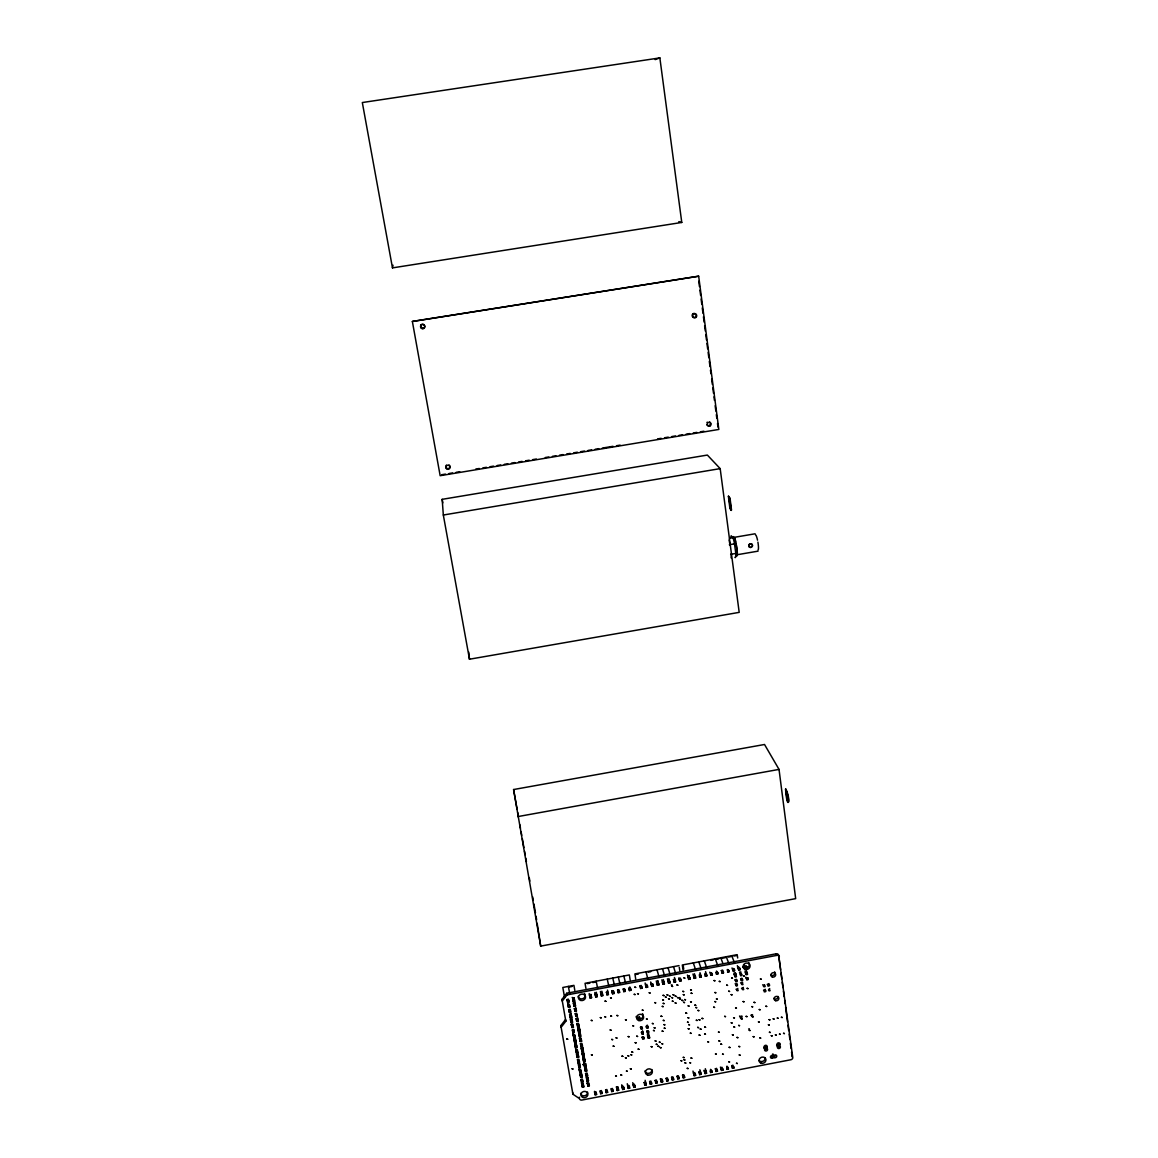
<?xml version="1.0" encoding="UTF-8"?>
<svg xmlns="http://www.w3.org/2000/svg" width="1158" height="1158" viewBox="0 0 1158 1158"><rect width="100%" height="100%" fill="white"/><g stroke="black" fill="none" stroke-linecap="round" stroke-linejoin="round"><path stroke-width="1.5" d="M412.364 321.461L698.665 276.197L718.843 429.444L440.156 475.692L412.364 321.461L698.665 276.197M658.034 981.26L656.644 983.243L658.83 985.038L658.627 983.707L657.165 983.982L656.282 980.913M717.482 972.199L716.484 971.084L716.252 972.749M711.562 1070.441L710.592 1069.37L710.361 1070.991M735.721 973.342C731.856 976.035 738.312 976.512 735.185 974.211M737.863 988.425C734.013 991.147 740.44 991.595 737.328 989.323M727.933 1067.285L726.963 1066.214L726.732 1067.835M739.484 972.025L740.657 975.774L741.96 975.528C739.644 969.507 741.236 979.494 740.787 971.779M742.669 982.36C738.833 985.082 745.26 985.53 742.133 983.243M743.378 987.383C739.542 990.104 745.969 990.553 742.843 988.266M765.366 989.337L763.513 990.177M769.028 983.591L767.175 984.43M769.694 988.512C765.959 991.291 772.328 991.653 769.216 989.41M392.475 267.889L362.324 102.541L659.857 57.9L681.773 222.452L392.475 267.889L393.011 265.196M420.586 326.599A2.113 2.055 52.4 0 0 422.453 328.351L422.988 328.336A2.113 2.055 52.4 0 0 424.696 326.484L424.668 325.948A2.113 2.055 52.4 0 0 421.28 324.645L420.615 326.976A2.128 2.084 52.4 0 0 421.975 328.626L421.961 328.221M420.586 326.426L420.701 325.499M731.132 557.881L731.219 554.074M726.992 1069.37L728.237 1067.821L726.804 1068.096L726.992 1069.37L728.411 1069.095L728.237 1067.821M732.449 1068.313L733.694 1066.764L732.261 1067.039L732.449 1068.313L733.883 1068.038L733.694 1066.764M699.635 1074.638L701.068 1074.363L700.88 1073.09L699.446 1073.365L699.635 1074.638L700.88 1073.09L699.852 1069.746M704.078 1070.253L705.121 1073.582L706.351 1072.033L705.309 1068.704M710.592 1072.525L711.823 1070.976L710.404 1071.251L710.592 1072.525L712.011 1072.25L711.823 1070.976M716.064 1071.468L717.294 1069.92L715.876 1070.195L716.064 1071.468L717.482 1071.193L717.294 1069.92M720.421 1067.097L721.521 1070.426L722.766 1068.863L721.333 1069.138L721.521 1070.426L722.954 1070.151L722.766 1068.863M672.233 1079.922L673.464 1078.373L672.031 1078.648L672.233 1079.922L673.652 1079.647L673.464 1078.373M737.53 966.944L738.703 969.955L739.976 968.363L738.514 968.638L737.342 965.627M677.72 1078.865L678.95 1077.316L677.517 1077.591L677.72 1078.865L679.153 1078.59L678.95 1077.316M683.206 1077.809L684.436 1076.26L683.003 1076.535L683.206 1077.809L684.624 1077.533L684.436 1076.26M695.393 1074.146L695.596 1075.42L693.96 1074.421L694.163 1075.695L695.393 1074.146L693.96 1074.421L692.962 1071.078M644.745 1085.22L646.178 1084.945L645.976 1083.671L644.543 1083.946L644.745 1085.22L645.976 1083.671L645.151 1080.284M709.825 972.17L710.896 975.21L712.156 973.617C707.755 972.734 713.878 971.533 710.896 975.21L712.358 974.935L712.156 973.617M650.246 1084.163L651.476 1082.614L650.043 1082.889L650.246 1084.163L651.679 1083.888L651.476 1082.614M716.469 974.153L717.728 972.561L716.281 972.836L716.469 974.153L717.917 973.878L717.728 972.561M655.746 1083.106L656.977 1081.543L655.544 1081.818L655.746 1083.106L657.179 1082.831L656.977 1081.543M722.027 973.111L723.287 971.519L721.839 971.779L722.027 973.111L723.489 972.836L723.287 971.519M660.364 1078.663L661.247 1082.035L662.477 1080.486L661.044 1080.761L661.247 1082.035L662.68 1081.76L662.477 1080.486M727.6 972.054L728.86 970.462C724.43 969.593 730.51 968.392 727.6 972.054L729.048 971.779L728.86 970.462M666.733 1080.979L667.963 1079.43L666.53 1079.705L666.733 1080.979L668.166 1080.704L667.963 1079.43M731.986 968.001L733.159 971.012L734.418 969.42C729.974 968.551 736.054 967.335 733.159 971.012L734.606 970.737L734.418 969.42M617.923 1086.841L616.49 1087.116L617.214 1090.532L618.43 1088.983L616.997 1089.258L617.214 1090.532L618.647 1090.257L618.43 1088.983M689.864 977.815L690.067 979.147L688.417 978.09L688.619 979.422L689.864 977.815L688.417 978.09L687.418 975.05M621.976 1086.059L622.729 1089.475L623.945 1087.912L622.512 1088.187L621.759 1084.785M692.976 973.994L694.192 978.365L695.451 976.773L694.424 973.719M629.46 1086.855L629.677 1088.129L628.027 1087.13L628.229 1088.404L629.46 1086.855L628.027 1087.13L627.26 1083.729M634.975 1085.784L635.177 1087.072L633.527 1086.074L633.744 1087.348L634.975 1085.784L633.527 1086.074L632.746 1082.672M699.562 975.991L701.024 975.716L701.212 977.034C700.735 975.76 698.477 971.475 699.765 977.309L701.024 975.716L699.982 972.677M705.135 974.935L706.597 974.66L706.785 975.991C706.293 974.703 704.021 970.447 705.338 976.266L706.597 974.66L705.526 971.634M594.488 1091.357L595.14 1094.788L596.356 1093.239L594.908 1093.514L595.14 1094.788L596.573 1094.513L596.356 1093.239M600.655 1093.717L601.885 1092.168L600.437 1092.443L600.655 1093.717L602.102 1093.441L601.885 1092.168M607.4 1091.111L606.17 1092.66L605.952 1091.386L607.4 1091.111L607.617 1092.385L606.17 1092.66M611.699 1091.589L612.915 1090.04L611.482 1090.315L611.699 1091.589L613.132 1091.314L612.915 1090.04M729.989 544.738L729.829 543.869M657.44 982.216C660.19 982.852 656.311 984.054 657.368 985.313L658.627 983.707M661.855 979.871L662.955 984.257L664.214 982.664L663.302 979.596M667.413 978.814L668.542 983.2L669.802 981.608L668.875 978.539M674.13 982.143L675.592 981.868L675.389 980.551L673.927 980.826L674.13 982.143L675.389 980.551L674.434 977.497M678.747 978.032L679.717 981.101L680.976 979.494L679.514 979.769L679.717 981.101L681.179 980.826L680.976 979.494M629.373 990.597L630.618 988.99L629.156 989.265L629.373 990.597L630.835 990.322L630.618 988.99M579.782 1072.337L581.012 1070.774L579.565 1071.049L579.782 1072.337L581.244 1072.062L581.012 1070.774M583.646 1061.698L584.486 1066.33L585.716 1064.767L584.269 1065.042L584.486 1066.33L585.934 1066.055L585.716 1064.767M580.65 1077.273L581.881 1075.71L580.419 1075.985L580.65 1077.273L582.098 1076.998L581.881 1075.71M584.5 1066.634L585.34 1071.28L586.57 1069.703L585.948 1066.359M581.504 1082.194L582.735 1080.631L581.287 1080.921L581.504 1082.194L582.952 1081.919L582.735 1080.631M640.577 988.483L641.836 986.877L640.374 987.152L640.577 988.483L642.039 988.208L641.836 986.877M586.194 1076.216L587.424 1074.638L585.977 1074.928L586.194 1076.216L587.642 1075.927L587.424 1074.638M583.212 1083.425L581.765 1083.7L582.373 1087.116L583.589 1085.553L582.141 1085.828L582.373 1087.116L583.82 1086.841L583.589 1085.553M587.873 1077.461L586.44 1077.751L587.048 1081.138L588.278 1079.574L586.831 1079.849L587.048 1081.138L588.496 1080.863L588.278 1079.574M645.122 983.012L646.178 987.427L647.423 985.82L645.961 986.095L646.178 987.427L647.64 987.152L647.423 985.82M587.902 1086.045L589.133 1084.496L587.685 1084.771L587.902 1086.045L589.35 1085.77L589.133 1084.496M650.912 983.287L651.78 986.37L653.025 984.763L651.563 985.038L651.114 983.851L652.924 983.938L651.636 984.937L650.695 981.97M600.409 991.451L601.32 995.894L602.565 994.288L601.87 991.176M573.775 1037.959L574.585 1042.533L575.816 1040.955L575.236 1037.684M578.479 1031.908L579.304 1036.468L580.534 1034.89L579.941 1031.633M606.937 994.838L608.399 994.548L608.182 993.231L606.705 993.506L606.937 994.838L608.182 993.231L607.472 990.119M576.322 1043.966L574.875 1044.241L575.454 1047.527L576.684 1045.949L575.236 1046.224L575.454 1047.527L576.916 1047.252L576.684 1045.949M581.403 1039.884L581.634 1041.201L580.172 1041.476L579.941 1040.174L581.403 1039.884L580.172 1041.476L579.579 1038.205M611.829 990.655L612.553 993.767L613.798 992.174L612.321 992.449L612.553 993.767L614.015 993.492L613.798 992.174M577.553 1050.928L577.784 1052.231L576.105 1051.203L577.553 1050.928L576.322 1052.506L575.512 1047.903M581.041 1046.47L582.271 1044.878L580.809 1045.167L581.041 1046.47L582.503 1046.181L582.271 1044.878M577.191 1057.486L578.421 1055.908L576.974 1056.183L577.191 1057.486L578.653 1057.196L578.421 1055.908M618.155 992.71L619.4 991.118L617.938 991.393L618.155 992.71L619.617 992.435L619.4 991.118M581.909 1051.45L583.14 1049.872L581.678 1050.147L581.909 1051.45L583.357 1051.16L583.14 1049.872M578.059 1062.451L579.289 1060.873L577.828 1061.148L578.059 1062.451L579.507 1062.161L579.289 1060.873M581.938 1051.811L582.764 1056.414L583.994 1054.837L583.386 1051.536M623.771 991.653L625.016 990.047L623.554 990.336L623.771 991.653L625.233 991.378L625.016 990.047M579.782 1063.768L578.334 1064.043L578.928 1067.401L580.158 1065.823L578.696 1066.098L578.928 1067.401L580.375 1067.126L580.158 1065.823M584.472 1057.775L583.024 1058.05L583.632 1061.379L584.848 1059.802L583.4 1060.091L583.632 1061.379L585.079 1061.104L584.848 1059.802M569.316 1012.396L570.561 1010.789L569.099 1011.064L569.316 1012.396L570.793 1012.106L570.561 1010.789M573.253 1001.786L574.064 1006.273L575.309 1004.666L574.715 1001.511M570.199 1017.433L571.444 1015.841L569.968 1016.116L570.199 1017.433L571.676 1017.158L571.444 1015.841M574.947 1011.325L576.177 1009.733L574.715 1010.008L574.947 1011.325L576.409 1011.05L576.177 1009.733M575.816 1016.377L577.06 1014.784L575.598 1015.059L575.816 1016.377L577.292 1016.102L577.06 1014.784M590.073 998.008L591.318 996.416L589.842 996.691L590.073 998.008L591.535 997.733L591.318 996.416M571.386 1024.28L571.965 1027.508L573.196 1025.916L571.734 1026.191L571.965 1027.508L573.427 1027.233L573.196 1025.916M576.698 1021.414L578.16 1021.139L577.929 1019.822L576.467 1020.097L576.698 1021.414L577.929 1019.822L577.335 1016.623M572.834 1032.531L574.079 1030.938L572.617 1031.213L572.834 1032.531L574.296 1032.241L574.079 1030.938M577.567 1026.437L578.797 1024.859L577.335 1025.134L577.567 1026.437L579.029 1026.162L578.797 1024.859M573.717 1037.539L574.947 1035.947L573.485 1036.236L573.717 1037.539L575.179 1037.264L574.947 1035.947M578.435 1031.46L579.666 1029.882L578.204 1030.157L578.435 1031.46L579.897 1031.185L579.666 1029.882M567.55 1002.263L568.795 1000.657L567.319 1000.932L567.55 1002.263L569.027 1001.988L568.795 1000.657M568.433 1007.33L569.678 1005.737L568.216 1006.013L568.433 1007.33L569.91 1007.055L569.678 1005.737M574.079 997.776L572.617 998.051L573.196 1001.192L574.426 999.6L572.964 999.875L573.196 1001.192L574.658 1000.917L574.426 999.6M779.377 956.942A2.229 1.998 -23.7 0 0 776.931 955.364L567.029 994.91L562.281 1001.048L562.006 999.368L566.725 993.246L776.222 953.787A2.229 1.998 -23.7 0 1 778.668 955.379L792.767 1057.413A2.186 1.925 -22.6 0 1 790.885 1059.744L581.909 1100.057A2.215 1.954 -14.3 0 1 579.405 1098.551L572.921 1094.209L560.834 1025.597L565.538 1019.532L565.828 1021.24L561.109 1027.32L560.834 1025.597M571.241 1013.742L570.416 1014.379M590.942 994.346C586.73 996.56 593.518 996.879 590.247 994.896M573.847 1030.924C575.613 1028.449 570.315 1029.433 572.805 1031.112M579.449 1027.725L578.624 1028.362M582.894 1047.657L581.258 1048.815L581.852 1050.016M582.894 1049.814L583.053 1048.468L582.069 1048.178M663.737 982.664C664.258 979.161 660.118 983.475 664.417 983.982L664.214 982.664L662.752 982.939M672.06 984.807L671.293 984.951M642.777 1031.112C638.275 1033.472 645.686 1033.732 642.082 1031.604M689.14 975.832C685.377 978.192 691.891 978.177 688.677 976.324M694.945 976.773L694.25 975.282L694.018 976.947M680.021 997.53L679.254 997.675M739.383 968.392L738.703 966.901L738.457 968.566M737.081 983.909L735.084 983.808M764.627 984.908C760.661 987.412 767.754 987.253 764.208 985.299M741.279 1016.116C737.776 1018.649 744.058 1018.432 740.932 1016.695M768.058 984.691C766.35 987.774 771.995 985.226 768.55 984.474M764.381 990.452C762.688 993.521 768.333 990.987 764.888 990.235M749.4 1028.825L748.633 1028.97M570.286 1017.954L571.082 1022.471L572.313 1020.878L571.748 1017.679M594.807 992.507L595.69 996.951L596.935 995.344L596.269 992.232M573.919 998.008C570.431 1000.657 577.393 998.847 572.182 997.458M612.683 990.655C610.034 993.607 616.563 991.06 612.104 990.683M629.793 987.34C626.275 989.54 632.905 989.091 629.489 987.499M572.674 1024.193L571.183 1024.121M578.942 1030.084C582.011 1028.145 575.844 1027.711 578.392 1030.055M580.853 1038.118L579.362 1038.046M576.148 1044.154C571.864 1046.282 579.492 1046.166 575.642 1044.255M647.177 1025.496C643.255 1027.739 650.622 1027.334 646.83 1025.554M584.283 1057.963C580.317 1060.887 588.351 1058.919 582.807 1057.905M579.608 1063.97C576.033 1067.083 583.371 1064.839 577.914 1063.464M587.699 1077.664C583.893 1080.834 591.521 1078.46 586.223 1077.591M583.024 1083.627C579.492 1086.711 586.773 1084.612 581.345 1083.121M617.344 1087.333C615.014 1090.344 621.195 1087.536 616.36 1086.913M628.62 1086.855C631.342 1085.162 625.928 1084.785 628.143 1086.826M655.153 59.623L659.857 57.9M585.34 1071.28L586.788 1070.991L586.57 1069.703L585.123 1069.992L586.788 1070.991M704.918 1072.308L706.351 1072.033L706.539 1073.307L705.121 1073.582L704.918 1072.308L706.539 1073.307M624.162 1089.186L622.729 1089.475L622.512 1088.187L624.162 1089.186L623.945 1087.912M628.229 1088.404L629.677 1088.129M633.744 1087.348L635.177 1087.072M694.163 1075.695L695.596 1075.42M579.304 1036.468L580.766 1036.193L580.534 1034.89L579.087 1035.165L580.766 1036.193M647.988 1027.957L646.685 1028.203L646.497 1027.03L647.8 1026.784L647.988 1027.957L647.279 1025.25M574.585 1042.533L576.047 1042.258L575.816 1040.955L574.354 1041.23L576.047 1042.258M643.24 1034.007L641.937 1034.253L641.749 1033.081L643.052 1032.835L643.24 1034.007L642.545 1031.286M581.302 1048.149L582.749 1047.86L583.357 1051.16L581.678 1050.147L581.07 1046.846M647.38 1034.268L648.089 1037.003L649.406 1036.743L649.595 1037.93L648.277 1038.176L647.568 1035.44M576.322 1052.506L577.784 1052.231M582.764 1056.414L584.225 1056.139L583.994 1054.837L582.546 1055.126L584.225 1056.139M585.774 1063.753L582.807 1064.651L585.398 1064.159M589.436 994.881L590.898 994.606L591.535 997.733L589.842 996.691L589.205 993.564M656.485 982.23L657.932 981.955M742.712 966.727L746.056 966.09L747.272 966.887M595.69 996.951L597.166 996.676L596.935 995.344L595.473 995.634L597.166 996.676M601.32 995.894L602.782 995.619L602.565 994.288L601.089 994.563L602.782 995.619M653.242 986.095L651.78 986.37L651.563 985.038L653.242 986.095L653.025 984.763M657.368 985.313L658.83 985.038L657.73 980.638M662.955 984.257L664.417 983.982M668.542 983.2L670.004 982.925L669.802 981.608L668.34 981.883L670.004 982.925M688.619 979.422L690.067 979.147L689.068 976.093M694.192 978.365L695.64 978.09L695.451 976.773L693.989 977.048L695.64 978.09M699.765 977.309L701.212 977.034M705.338 976.266L706.785 975.991M740.15 969.695L738.703 969.955L738.514 968.638L740.15 969.695L739.976 968.363M735.431 974.023L734.129 974.269L735.113 976.816L736.416 976.57L735.258 972.821L736.416 976.57M733.955 973.067L734.939 975.629L736.242 975.383M740.483 974.573L741.8 974.327M746.027 973.531L747.33 973.285L747.503 974.471L746.201 974.732L745.014 970.983M574.064 1006.273L575.54 1005.984L575.309 1004.666L573.832 1004.941L575.54 1005.984M746.896 979.769L748.213 979.523L748.126 977.902L746.128 977.801L746.693 979.017L748.054 978.409L746.736 978.582L746.896 979.769L745.882 977.207M569.635 1014.234L571.097 1013.959L571.676 1017.158L569.968 1016.116M571.082 1022.471L572.544 1022.196L572.313 1020.878L570.851 1021.168L572.544 1022.196M577.842 1028.217L579.304 1027.942L579.897 1031.185L578.204 1030.157L577.61 1026.914M639.491 1017.1L639.679 1018.273L638.391 1018.519L638.203 1017.346L639.491 1017.1L640.186 1019.764M679.022 965.613L634.888 973.907L635.699 978.915M569.316 986.992L571.951 986.5M587.294 983.62L589.914 983.128M592.838 982.577L595.458 982.085M635.814 974.486L638.42 973.994M648.162 972.17L650.767 971.678M710.694 960.402L713.285 959.91M716.18 959.374L718.771 958.882M721.666 958.332L725.559 957.608M728.454 957.058L731.045 956.58M733.926 956.03L736.517 955.553M540.699 946.115L795.676 898.637L779.03 769.404L764.526 744.493L513.587 789.539L540.699 946.115L537.153 923.302M517.684 816.622L779.03 769.404M469.482 659.22L739.195 612.365L720.175 468.628L707.364 455.065L442.182 499.33L443.326 515.02L469.482 659.22L468.744 652.113M730.64 554.335L735.808 553.452L734.404 543.088A11.319 1.563 80.5 0 0 733.159 538.181L731.205 535.778A11.319 1.563 80.5 0 0 731.031 537.008M736.691 554.812L758.07 551.15M733.752 537.428L755.132 533.78M729.54 538.296L732.985 537.703M729.366 544.709L734.548 543.826M441.893 474.693L445.454 474.1M449.014 473.521L452.575 472.927M456.151 472.334L459.712 471.74M475.75 469.077L479.325 468.483M482.886 467.89L486.447 467.311M490.022 466.717L493.583 466.124M497.144 465.53L500.719 464.937M504.28 464.344L507.841 463.75M511.416 463.157L514.977 462.578M518.538 461.984L522.099 461.391M525.674 460.797L529.235 460.204M532.796 459.61L536.371 459.017M545.273 457.54L548.849 456.947M552.409 456.353L555.97 455.774M559.546 455.181L563.106 454.587M566.667 453.994L570.243 453.4M573.803 452.807L577.364 452.213M580.94 451.634L584.5 451.041M588.061 450.448L591.622 449.854M595.198 449.261L598.758 448.667M602.319 448.074L613.016 446.308M616.592 445.714L620.152 445.121M657.585 438.911L661.146 438.317M664.721 437.724L668.282 437.131M671.843 436.537L675.418 435.958M678.979 435.365L682.54 434.771M686.115 434.178L689.676 433.584M693.237 432.991L696.812 432.397M700.373 431.818L703.934 431.225M443.326 515.02L720.175 468.628M575.656 1044.386L574.672 1044.082M740.541 1016.681L739.513 1016.029M742.481 988.512L741.525 988.223M736.966 989.554L736.01 989.265M741.771 983.504L740.613 982.751M763.788 985.545L762.644 984.807M678.834 221.612L681.773 222.452M600.437 1092.443L602.102 1093.441M582.141 1085.828L583.82 1086.841M594.908 1093.514L596.573 1094.513M581.287 1080.921L582.952 1081.919M607.617 1092.385L605.952 1091.386M587.063 1081.369L587.685 1084.771L589.35 1085.77M579.825 1072.612L580.419 1075.985L582.098 1076.998L581.273 1072.337M586.831 1079.849L588.496 1080.863M611.482 1090.315L613.132 1091.314M578.971 1067.69L579.565 1071.049L581.244 1072.062M585.977 1074.928L587.642 1075.927M616.997 1089.258L618.647 1090.257M578.696 1066.098L580.375 1067.126M577.828 1061.148L579.507 1062.161M584.269 1065.042L585.934 1066.055M644.543 1083.946L646.178 1084.945M576.38 1052.868L576.974 1056.183L578.653 1057.196L577.828 1052.593M583.4 1060.091L585.079 1061.104M650.043 1082.889L651.679 1083.888M661.044 1080.761L662.68 1081.76M575.236 1046.224L576.916 1047.252M655.544 1081.818L657.179 1082.831M666.53 1079.705L668.166 1080.704M580.809 1045.167L582.503 1046.181M672.031 1078.648L673.652 1079.647M572.906 1032.979L573.485 1036.236L575.179 1037.264M581.634 1041.201L579.941 1040.174M683.003 1076.535L684.624 1077.533M572.617 1031.213L574.296 1032.241M677.517 1077.591L679.153 1078.59M577.335 1025.134L579.029 1026.162M571.734 1026.191L573.427 1027.233M576.467 1020.097L578.16 1021.139M606.705 993.506L608.399 994.548M575.598 1015.059L577.292 1016.102M699.446 1073.365L701.068 1074.363M617.938 991.393L619.617 992.435M612.321 992.449L614.015 993.492M710.404 1071.251L712.011 1072.25M574.715 1010.008L576.409 1011.05L575.83 1007.865M569.099 1011.064L570.793 1012.106M623.554 990.336L625.233 991.378M567.319 1000.932L569.027 1001.988M715.876 1070.195L717.482 1071.193M567.652 1002.842L568.216 1006.013L569.91 1007.055M629.156 989.265L630.835 990.322L630.053 987.224M572.964 999.875L574.658 1000.917M721.333 1069.138L722.954 1070.151M640.374 987.152L642.039 988.208M732.261 1067.039L733.883 1068.038M726.804 1068.096L728.411 1069.095M645.961 986.095L647.64 987.152M673.927 980.826L675.592 981.868M679.514 979.769L681.179 980.826M710.708 973.892L712.358 974.935M716.281 972.836L717.917 973.878M721.839 971.779L723.489 972.836M727.398 970.737L729.048 971.779M732.971 969.695L734.606 970.737M776.222 953.787L776.931 955.364M746.056 966.09L747.069 968.624M743.972 964.86L745.303 968.204M746.317 970.737L747.33 973.285M731.74 955.697L734.476 962.747M726.254 956.725L728.947 963.789M720.768 957.753L722.881 963.413M715.282 958.795L717.888 965.873M704.296 960.85L706.698 967.668M698.795 961.893L701.155 968.71M693.295 962.92L695.611 969.753M673.507 966.64L675.664 973.516M668.007 967.683L670.106 974.558M662.492 968.725L664.547 975.615M656.977 969.753L658.989 976.657M645.932 971.837L647.858 978.756M648.683 1034.022L649.595 1037.93M638.203 1017.346L638.883 1020.01M623.829 975.991L625.566 982.954M618.3 977.034L619.993 984.01M612.756 978.076L614.406 985.053M607.226 979.118L608.833 986.109M596.138 981.202L597.644 988.208M568.39 986.413L569.664 993.492M442.182 499.33L442.819 502.89M566.725 993.246L567.029 994.91M513.587 789.539L517.033 808.892M517.655 812.424L518.277 815.941M519.841 824.742L520.478 828.26M521.1 831.791L521.722 835.309M522.345 838.826L523.908 847.627M524.531 851.144L525.167 854.676M525.79 858.194L526.412 861.711M529.22 877.561L529.857 881.079M532.666 896.914L533.288 900.446M533.91 903.964L535.474 912.765M562.006 999.368L565.828 1021.24M564.583 997.487L562.817 987.47L573.934 985.371L574.802 990.38M585.905 988.295L585.051 983.287L629.359 974.949L630.169 979.957M572.617 1092.385L572.921 1094.209M648.089 1037.003L648.277 1038.176M536.067 916.282L536.617 919.785M683.206 965.569L683.741 969.13M683.046 969.999L682.294 964.99L737.212 954.67L737.689 957.999M679.268 967.277L679.789 970.621M734.939 975.629L735.113 976.816M778.668 955.379L780.579 969.709M781.057 973.285L781.78 978.655M782.258 982.245L782.967 987.615M783.445 991.19L784.169 996.575M784.646 1000.15L785.124 1003.74M785.602 1007.315L787.512 1021.645M787.99 1025.221L788.699 1030.606M789.177 1034.181L789.901 1039.551M790.378 1043.141L791.088 1048.511M791.565 1052.101L792.043 1055.676A2.186 1.925 -22.6 0 1 791.884 1056.689M698.752 281.249L699.461 286.591M699.924 290.151L700.633 295.478M701.097 299.039L701.806 304.366M702.269 307.927L702.978 313.268M703.442 316.814L704.151 322.156M704.614 325.716L705.323 331.043M705.787 334.604L706.481 339.945M706.959 343.492L707.654 348.833M708.131 352.394L708.826 357.721M709.304 361.282L709.999 366.608M710.462 370.169L710.94 373.73M711.634 379.057L712.344 384.398M712.807 387.959L713.516 393.286M713.979 396.847L714.457 400.407M715.152 405.734L715.861 411.076M716.324 414.622L716.788 418.183M717.497 423.524L717.96 427.07M729.091 539.99L729.815 543.811M735.808 553.452L735.837 554.045A11.319 1.563 80.5 0 1 734.852 557.302M422.496 328.351L422.511 328.756A2.128 2.084 52.4 0 0 424.725 327.236A2.128 2.084 52.4 0 0 423.567 324.747A2.128 2.084 52.4 0 0 420.962 325.398L420.947 325.007M752.078 546.677A1.853 1.708 -30.7 0 0 752.468 545.36A1.853 1.824 -58 0 0 750.384 543.826A1.853 1.824 -58 0 0 748.85 545.983A1.853 1.708 -30.7 0 0 751.31 547.256M692.962 313.832A2.041 1.969 -70.6 0 1 696.074 315.019A2.041 1.969 -70.6 0 1 693.656 317.422A2.041 1.969 -70.6 0 1 692.585 314.209M709.68 422.062A1.983 1.925 -53.7 0 1 709.868 425A1.983 1.925 -53.7 0 1 706.959 424.899M706.959 422.511A1.983 1.925 -53.7 0 1 707.321 422.149M449.072 464.951A2.055 2.012 15.2 0 1 449.463 467.904A2.055 2.012 15.2 0 1 446.452 468.006A2.055 2.012 15.2 0 1 446.583 465.038M751.281 547.227A1.853 1.766 -40.3 0 1 748.777 545.736A1.853 1.766 -40.3 0 1 751.151 543.84A1.853 1.766 -40.3 0 1 752.034 546.634M755.508 534.924A7.614 1.158 80.5 0 1 757.535 540.178M757.911 542.118A7.614 1.158 80.5 0 1 758.056 549.934M733.492 537.819A8.815 1.23 80.5 0 1 735.518 541.452M735.996 543.522A8.815 1.23 80.5 0 1 737.096 553.495M736.242 555.348A9.988 1.39 80.5 0 0 737.356 552.829L736.097 543.174A9.988 1.39 80.5 0 0 734.997 538.846L733.303 536.632A9.988 1.39 80.5 0 0 733.101 537.804M579.55 1097.625A2.215 1.94 -14.3 0 1 579.246 1097.205M587.555 1092.037A3.532 3.112 -14.4 0 1 584.616 1095.772A3.532 3.112 -14.4 0 1 580.607 1093.369M748.734 962.53A3.561 3.199 -22.3 0 1 748.068 967.118A3.561 3.199 -22.3 0 1 743.146 966.843M584.428 993.492A3.59 3.228 -14.6 0 1 583.082 998.572A3.59 3.228 -14.6 0 1 578.117 996.329M765.25 1057.804A3.503 3.083 -21.5 0 1 759.083 1060.569M642.444 1013.655A3.561 3.185 -17.1 0 1 641.054 1018.678A3.561 3.185 -17.1 0 1 636.162 1016.478M651.896 1069.572A3.532 3.112 -17.1 0 1 648.943 1073.307A3.532 3.112 -17.1 0 1 644.977 1070.889M764.598 1047.744A1.534 1.346 -21.8 0 1 763.976 1047.353A1.534 1.346 -21.8 0 0 763.889 1048.193M779.508 1043.676A1.534 1.346 -22.3 0 1 778.914 1044.994M772.487 1054.229A1.534 1.346 -21.9 0 1 772.777 1054.851M773.052 1054.808A1.534 1.346 -22 0 1 773.153 1054.098M776.714 1045.732A1.534 1.346 -22.3 0 1 776.815 1045.008M778.798 1044.125A1.534 1.346 -22.3 0 1 779.406 1044.516M774.514 971.808A2.446 2.186 -23.2 0 1 774.036 974.949A2.446 2.186 -23.2 0 1 770.678 974.775M778.162 996.488A2.432 2.157 -22.9 0 1 773.877 998.399M742.104 1016.188A1.592 1.419 -21.3 0 1 741.25 1017.028M741.352 1018.881L742.307 1018.808L741.352 1018.881M752.367 1016.782L753.308 1016.71L752.367 1016.782M728.396 496.261L729.887 508.391L731.161 510.446L729.67 498.273L728.396 496.261M728.874 496.493L730.336 508.261L731.523 510.085L730.047 498.273L728.874 496.493M566.913 999.687C567.883 1003.436 570.272 997.226 566.913 999.687M567.796 1004.739C568.766 1008.488 571.14 1002.278 567.796 1004.739M568.679 1009.79C569.649 1013.525 572.023 1007.344 568.679 1009.79M569.562 1014.842C570.532 1018.562 572.906 1012.381 569.562 1014.842M566.841 1038.958L567.695 1039.218L566.841 1038.958M570.445 1019.88C571.415 1023.6 573.775 1017.419 570.445 1019.88M573.427 1003.682C574.382 1007.417 576.771 1001.221 573.427 1003.682M571.328 1024.902C572.284 1028.608 574.643 1022.456 571.328 1024.902M574.296 1008.734C575.265 1012.468 577.639 1006.273 574.296 1008.734M575.179 1013.771C576.134 1017.506 578.508 1011.325 575.179 1013.771M573.065 1034.919C574.035 1038.625 576.394 1032.473 573.065 1034.919M576.047 1018.808C577.002 1022.528 579.376 1016.362 576.047 1018.808M573.948 1039.913C574.904 1043.604 577.263 1037.481 573.948 1039.913M576.916 1023.831C577.871 1027.551 580.245 1021.385 576.916 1023.831M572.095 1068.762L572.921 1069.008L572.095 1068.762M575.685 1049.872C576.641 1053.548 578.986 1047.44 575.685 1049.872M578.653 1033.862C579.608 1037.554 581.982 1031.416 578.653 1033.862M576.554 1054.837C577.509 1058.513 579.854 1052.419 576.554 1054.837M579.521 1038.856C580.476 1042.547 582.836 1036.41 579.521 1038.856M577.422 1059.802C578.378 1063.464 580.723 1057.37 577.422 1059.802M580.39 1043.836C581.345 1047.527 583.704 1041.404 580.39 1043.836M579.145 1069.688C580.1 1073.336 582.431 1067.271 579.145 1069.688M582.112 1053.78C583.067 1057.457 585.412 1051.348 582.112 1053.78M579.999 1074.624C580.954 1078.257 583.299 1072.192 579.999 1074.624M580.867 1079.531C581.823 1083.179 584.153 1077.128 580.867 1079.531M583.835 1063.681C584.79 1067.343 587.135 1061.264 583.835 1063.681M584.689 1068.631C585.644 1072.279 587.989 1066.2 584.689 1068.631M591.289 1020.357L592.129 1020.603L591.289 1020.357M585.543 1073.553C586.498 1077.201 588.829 1071.136 585.543 1073.553M595.125 994.418C595.965 997.762 598.107 992.218 595.125 994.418M587.251 1083.381C588.206 1087.015 590.537 1080.979 587.251 1083.381M591.434 1054.837L592.274 1055.083L591.434 1054.837M600.727 993.347C601.581 996.705 603.723 991.161 600.727 993.347M600.336 1017.592L601.176 1017.853L600.336 1017.592M605.069 1001.105L605.909 1001.366L605.069 1001.105M606.343 992.29C607.183 995.648 609.34 990.104 606.343 992.29M594.575 1092.153C595.415 1095.381 597.499 1089.996 594.575 1092.153M604.809 1016.753L605.648 1016.999L604.809 1016.753M610.541 997.892L611.381 998.153L610.541 997.892M600.09 1091.082C600.93 1094.324 603.014 1088.925 600.09 1091.082M610.715 1015.884L611.554 1016.145L610.715 1015.884M610.179 1029.94L611.019 1030.2L610.179 1029.94M617.547 990.177C618.386 993.535 620.543 987.991 617.547 990.177M611.771 1039.421L612.611 1039.667L611.771 1039.421M605.591 1090.025C606.43 1093.253 608.529 1087.869 605.591 1090.025M613.175 1046.079L614.001 1046.325L613.175 1046.079M616.939 1015.45L617.779 1015.711L616.939 1015.45M616.085 1037.829L616.924 1038.075L616.085 1037.829M623.149 989.12C623.988 992.478 626.145 986.934 623.149 989.12M611.106 1088.954C611.945 1092.197 614.044 1086.812 611.106 1088.954M615.607 1075.927L616.432 1076.173L615.607 1075.927M625.494 1019.764L626.333 1020.01L625.494 1019.764M621.991 1056.125L622.83 1056.371L621.991 1056.125M620.847 1074.914L621.672 1075.16L620.847 1074.914M625.407 1057.79L626.246 1058.036L625.407 1057.79M628.201 1036.54L629.026 1036.786L628.201 1036.54M634.801 987.152L635.641 987.412L634.801 987.152M622.121 1086.841C622.946 1090.069 625.045 1084.684 622.121 1086.841M634.237 994.302L635.062 994.563L634.237 994.302M627.926 1055.778L628.765 1056.024L627.926 1055.778M626.464 1071.049L627.289 1071.295L626.464 1071.049M632.76 1025.713L633.6 1025.974L632.76 1025.713M637.58 993.665L638.42 993.926L637.58 993.665M630.893 1054.692L631.718 1054.938L630.893 1054.692M639.94 985.965C640.765 989.308 642.936 983.764 639.94 985.965M631.863 1051.956L632.702 1052.202L631.863 1051.956M630.357 1068.776L631.182 1069.022L630.357 1068.776M635.192 1042.634L636.031 1042.88L635.192 1042.634M636.712 1036.193L637.551 1036.453L636.712 1036.193M642.299 1010.109L643.124 1010.369L642.299 1010.109M645.527 984.908C646.338 988.252 648.523 982.708 645.527 984.908M633.122 1084.713C633.947 1087.955 636.046 1082.571 633.122 1084.713M640.461 1027.247C641.373 1030.938 643.776 1024.816 640.461 1027.247M638.159 1049.105L638.984 1049.351L638.159 1049.105M642.068 1037.206C642.98 1040.883 645.368 1034.789 642.068 1037.206M649.233 992.768L650.058 993.028L649.233 992.768M646.468 1018.968L647.293 1019.228L646.468 1018.968M646.801 1031.185C647.713 1034.861 650.116 1028.753 646.801 1031.185M647.611 1036.149C648.509 1039.826 650.912 1033.732 647.611 1036.149M644.109 1082.6C644.934 1085.828 647.047 1080.457 644.109 1082.6M654.806 1002.611L655.645 1002.871L654.806 1002.611M652.388 1023.455L653.213 1023.715L652.388 1023.455M651.216 1046.6L652.041 1046.861L651.216 1046.6M653.503 1030.432L654.328 1030.692L653.503 1030.432M654.212 1027.739L655.037 1027.986L654.212 1027.739M649.609 1081.543C650.42 1084.771 652.533 1079.386 649.609 1081.543M655.153 1040.868L655.993 1041.114L655.153 1040.868M656.268 1044.226L657.093 1044.487L656.268 1044.226M663.114 995.33L663.954 995.59L663.114 995.33M662.68 999.832L663.505 1000.078L662.68 999.832M661.001 1016.159L661.84 1016.406L661.001 1016.159M662.275 1006.374L663.1 1006.62L662.275 1006.374M663.23 1003.349L664.055 1003.595L663.23 1003.349M657.99 1046.195L658.83 1046.441L657.99 1046.195M659.336 1042.113L660.161 1042.359L659.336 1042.113M665.387 996.98L666.212 997.241L665.387 996.98M667.862 980.696C668.673 984.039 670.858 978.496 667.862 980.696M655.095 1080.486C655.906 1083.714 658.019 1078.33 655.095 1080.486M663.317 1020.343L664.142 1020.603L663.317 1020.343M662.159 1031.098L662.984 1031.344L662.159 1031.098M667.051 994.852L667.891 995.113L667.051 994.852M660.205 1047.556L661.03 1047.802L660.205 1047.556M663.983 1024.584L664.808 1024.844L663.983 1024.584M661.869 1043.676L662.694 1043.923L661.869 1043.676M664.258 1028.13L665.083 1028.376L664.258 1028.13M668.513 998.717L669.353 998.978L668.513 998.717M669.556 996.198L670.381 996.445L669.556 996.198M671.727 986.182L672.566 986.428L671.727 986.182M673.449 979.639C674.245 982.983 676.431 977.453 673.449 979.639M660.581 1079.43C661.392 1082.658 663.505 1077.273 660.581 1079.43M671.77 997.588L672.61 997.849L671.77 997.588M673.059 994.751L673.884 995.011L673.059 994.751M672.32 1001.105L673.145 1001.366L672.32 1001.105M675.273 996.141L676.098 996.401L675.273 996.141M676.981 984.922L677.821 985.183L676.981 984.922M675.172 1002.886L675.997 1003.146L675.172 1002.886M679.022 978.582C679.818 981.941 682.004 976.397 679.022 978.582M666.067 1078.373C666.863 1081.601 668.991 1076.216 666.067 1078.373M677.488 997.545L678.313 997.791L677.488 997.545M679.703 998.934L680.528 999.18L679.703 998.934M683.973 977.888L684.798 978.148L683.973 977.888M682.829 991.349L683.654 991.61L682.829 991.349M671.553 1077.316C672.349 1080.544 674.477 1075.16 671.553 1077.316M681.917 1000.324L682.742 1000.57L681.917 1000.324M683.321 994.621L684.161 994.881L683.321 994.621M683.64 1002.321L684.479 1002.567L683.64 1002.321M684.653 999.542L685.478 999.803L684.653 999.542M677.025 1076.26C677.821 1079.488 679.963 1074.117 677.025 1076.26M685.84 1012.975L686.665 1013.236L685.84 1012.975M688.17 1005.839L688.996 1006.099L688.17 1005.839M690.602 989.873L691.442 990.133L690.602 989.873M680.962 1060.656L681.787 1060.902L680.962 1060.656M691.109 993.144L691.934 993.405L691.109 993.144M687.519 1022.152L688.344 1022.413L687.519 1022.152M687.982 1017.708L688.807 1017.969L687.982 1017.708M690.573 1001.771L691.413 1002.032L690.573 1001.771M683.278 1057.355L684.103 1057.601L683.278 1057.355M688.228 1028.68L689.053 1028.926L688.228 1028.68M688.764 1024.743L689.589 1024.989L688.909 1024.555M684.031 1059.744L684.856 1059.99L684.031 1059.744M682.511 1075.203C683.292 1078.431 685.435 1073.061 682.511 1075.203M684.971 1062.841L685.797 1063.087L684.971 1062.841M690.327 1033.124L691.152 1033.385L690.327 1033.124M694.901 1005.086L695.726 1005.332L694.901 1005.086M687.23 1068.313L688.04 1068.559L687.23 1068.313M695.828 1007.474L696.653 1007.735L695.828 1007.474M689.763 1062.668L690.588 1062.914L689.763 1062.668M691.008 1057.992L691.833 1058.238L691.008 1057.992M696.32 1020.227L697.145 1020.473L696.32 1020.227M697.97 1010.413L698.795 1010.673L697.97 1010.413M697.681 1027.392L698.506 1027.638L697.681 1027.392M699.085 1019.706L699.91 1019.952L699.085 1019.706M693.454 1073.09C694.235 1076.318 696.378 1070.947 693.454 1073.09M699.114 1035.02L699.939 1035.266L699.114 1035.02M700.185 1028.955L701.01 1029.201L700.185 1028.955M702.009 1018.345L702.834 1018.591L702.009 1018.345M704.73 1027.059L705.54 1027.32L704.73 1027.059M698.925 1072.033C699.707 1075.275 701.849 1069.891 698.925 1072.033M704.629 1033.964L705.439 1034.224L704.629 1033.964M714.052 980.522L714.877 980.783L714.052 980.522M707.77 1041.766L708.58 1042.012L707.77 1041.766M714.949 992.507L715.774 992.768L714.949 992.507M704.397 1070.991C705.164 1074.219 707.321 1068.848 704.397 1070.991M713.69 1007.17L714.515 1007.431L713.69 1007.17M714.848 1001.554L715.673 1001.8L714.848 1001.554M716.455 998.934L717.28 999.18L716.455 998.934M719.292 981.347L720.117 981.593L719.292 981.347M721.304 970.607C722.071 973.95 724.286 968.421 721.304 970.607M715.499 1053.954L716.31 1054.2L715.499 1053.954M718.481 1032.082L719.306 1032.328L718.481 1032.082M726.674 985.125L727.499 985.386L726.674 985.125M718.93 1040.897L719.74 1041.143L718.93 1040.897M715.311 1068.877C716.093 1072.105 718.25 1066.735 715.311 1068.877M720.812 1044.082L721.622 1044.328L720.812 1044.082M724.662 1016.362L725.487 1016.608L724.662 1016.362M728.686 991.205L729.511 991.451L728.686 991.205M731.624 977.974L732.449 978.235L731.624 977.974M722.563 1054.113L723.374 1054.359L722.563 1054.113M720.783 1067.821C721.55 1071.063 723.707 1065.693 720.783 1067.821M731.161 994.592L731.986 994.852L731.161 994.592M735.069 979.9C735.909 983.62 738.399 977.453 735.069 979.9M735.779 984.937C736.633 988.643 739.108 982.491 735.779 984.937M731.248 1022.775L732.059 1023.021L731.248 1022.775M729.149 1047.281L729.974 1047.541L729.149 1047.281M733.622 1017.723L734.447 1017.969L733.622 1017.723M735.605 1007.88L736.43 1008.126L735.605 1007.88M732.406 1034.76L733.231 1035.006L732.406 1034.76M728.729 1061.741L729.54 1061.987L728.729 1061.741M740.599 978.843C741.438 982.563 743.928 976.411 740.599 978.843M733.81 1026.856L734.635 1027.117L733.81 1026.856M743.566 975.977L744.391 976.237L743.566 975.977M731.682 1065.722C732.449 1068.95 734.621 1063.58 731.682 1065.722M745.419 972.763C746.273 976.484 748.763 970.317 745.419 972.763M785.558 789.119C787.15 811.801 791.189 801.322 785.558 789.119M737.024 1037.423L737.834 1037.669L737.024 1037.423M738.674 1025.423L739.499 1025.67L738.674 1025.423M743.132 1001.525L743.957 1001.771L743.132 1001.525M747.142 988.339L747.967 988.599L747.142 988.339M738.876 1046.427L739.687 1046.687L738.876 1046.427M736.517 1063.261L737.328 1063.507L736.517 1063.261M739.253 1054.938L740.063 1055.184L739.253 1054.938M746.128 1016.362L746.953 1016.608L746.128 1016.362M786.007 789.336C787.57 811.179 791.363 800.96 786.007 789.336M751.817 1006.591L752.628 1006.838L751.817 1006.591M751.18 1015.175C751.933 1018.447 754.133 1013.004 751.18 1015.175M749.226 1030.273L750.037 1030.519L749.226 1030.273M754.046 1002.321L754.857 1002.582L754.046 1002.321M760.43 978.988L761.255 979.248L760.43 978.988M753.207 1036.598L754.017 1036.859L753.207 1036.598M759.272 1009.515L760.082 1009.762L759.272 1009.515M758.461 1021.906L759.272 1022.152L758.461 1021.906M759.836 1037.858L760.647 1038.118L759.836 1037.858M765.858 1006.215L766.683 1006.461L765.858 1006.215M764.454 1047.729L765.264 1049.466L767.247 1048.583L766.437 1046.846L764.454 1047.729M768.42 1024.816L769.23 1025.076L768.42 1024.816M769.1 1019.605L769.911 1019.865L769.1 1019.605M769.433 1032.227L770.244 1032.473L769.433 1032.227M773.211 1018.823L774.022 1019.083L773.211 1018.823M771.3 1035.657L772.111 1035.918L771.3 1035.657M777.308 1018.041L778.118 1018.287L777.308 1018.041M772.212 1056.139L772.386 1057.486L774.499 1057.587A1.534 1.346 -22 0 0 776.729 1055.966A1.534 1.346 -22 0 0 774.326 1055.227L772.69 1055.546A1.534 1.346 -21.9 0 0 770.707 1056.241A1.534 1.346 -21.9 0 0 770.939 1057.963A1.534 1.346 -21.9 0 0 772.878 1057.905L773.472 1056.588L772.212 1056.139M775.397 1034.876L776.207 1035.122L775.397 1034.876M773.834 1055.821L774.644 1057.558L774.803 1055.647L773.834 1055.821M781.418 1017.26L782.229 1017.506L781.418 1017.26M777.308 1045.269L777.496 1046.615L778.885 1047.035L779.913 1044.762A1.534 1.361 -22.3 0 0 779.32 1042.996A1.534 1.361 -22.3 0 0 777.394 1043.372A1.534 1.361 -22.3 0 0 777.293 1045.138L779.899 1044.646L777.308 1045.269M779.479 1034.094L780.289 1034.34L779.479 1034.094M783.575 1033.312L784.386 1033.558L783.575 1033.312M765.134 1048.598L764.656 1049.206A1.534 1.361 -21.8 0 0 766.234 1050.986A1.534 1.361 -21.8 0 0 767.262 1048.699L765.134 1048.598M767.045 1047.107L764.439 1047.614A1.534 1.361 -21.8 0 1 764.541 1045.833A1.534 1.361 -21.8 0 1 766.466 1045.471A1.534 1.361 -21.8 0 1 767.045 1047.107M777.988 1046.137L777.51 1046.731A1.534 1.346 -22.3 0 0 779.088 1048.511A1.534 1.346 -22.3 0 0 780.101 1046.239L777.988 1046.137M642.256 1027.841L640.939 1028.087L641.127 1029.274L642.444 1029.013L642.256 1027.841M648.61 1031.764L647.293 1032.024L647.481 1033.197L648.798 1032.95L648.61 1031.764M643.862 1037.814L642.545 1038.06L642.733 1039.233L644.051 1038.987L643.862 1037.814M736.966 980.435L735.648 980.681L735.822 981.868L737.139 981.622L736.966 980.435M742.51 979.379L741.192 979.625L741.366 980.826L742.669 980.58L742.51 979.379M695.9 317.437A2.041 1.969 -70.5 0 0 695.538 313.934A2.041 1.969 -70.5 0 0 692.759 316.062A2.041 1.969 -70.5 0 0 695.9 317.437M709.868 426.028A1.983 1.925 -53.6 0 0 710.303 422.641A1.983 1.925 -53.6 0 0 707.191 424.045A1.983 1.925 -53.6 0 0 709.868 426.028M446.395 468.57A2.055 2.012 15 0 0 449.897 467.991A2.055 2.012 15 0 0 447.61 465.284A2.055 2.012 15 0 0 446.395 468.57M583.125 1097.523A3.546 3.127 -14.4 0 0 587.873 1093.861A3.546 3.127 -14.4 0 0 582.199 1092.197A3.546 3.127 -14.4 0 0 583.125 1097.523M745.216 969.362A3.575 3.199 -22.3 0 0 750.066 965.627A3.575 3.199 -22.3 0 0 744.449 963.847A3.575 3.199 -22.3 0 0 745.216 969.362M580.665 1000.425A3.604 3.242 -14.6 0 0 585.499 996.662A3.604 3.242 -14.6 0 0 579.724 994.896A3.604 3.242 -14.6 0 0 580.665 1000.425M761.139 1063.203A3.503 3.083 -21.5 0 0 765.916 1059.556A3.503 3.083 -21.5 0 0 760.401 1057.876A3.503 3.083 -21.5 0 0 761.139 1063.203M638.782 1020.56A3.575 3.185 -17.1 0 0 643.602 1016.84A3.575 3.185 -17.1 0 0 637.913 1015.103A3.575 3.185 -17.1 0 0 638.782 1020.56M647.583 1075.015A3.532 3.127 -17.1 0 0 652.359 1071.338A3.532 3.127 -17.1 0 0 646.729 1069.659A3.532 3.127 -17.1 0 0 647.583 1075.015M772.343 977.005A2.446 2.186 -23.2 0 0 775.672 974.443A2.446 2.186 -23.2 0 0 771.836 973.227A2.446 2.186 -23.2 0 0 772.343 977.005M775.542 1000.671A2.432 2.171 -22.9 0 0 778.856 998.124A2.432 2.171 -22.9 0 0 775.035 996.937A2.432 2.171 -22.9 0 0 775.542 1000.671"/></g></svg>
